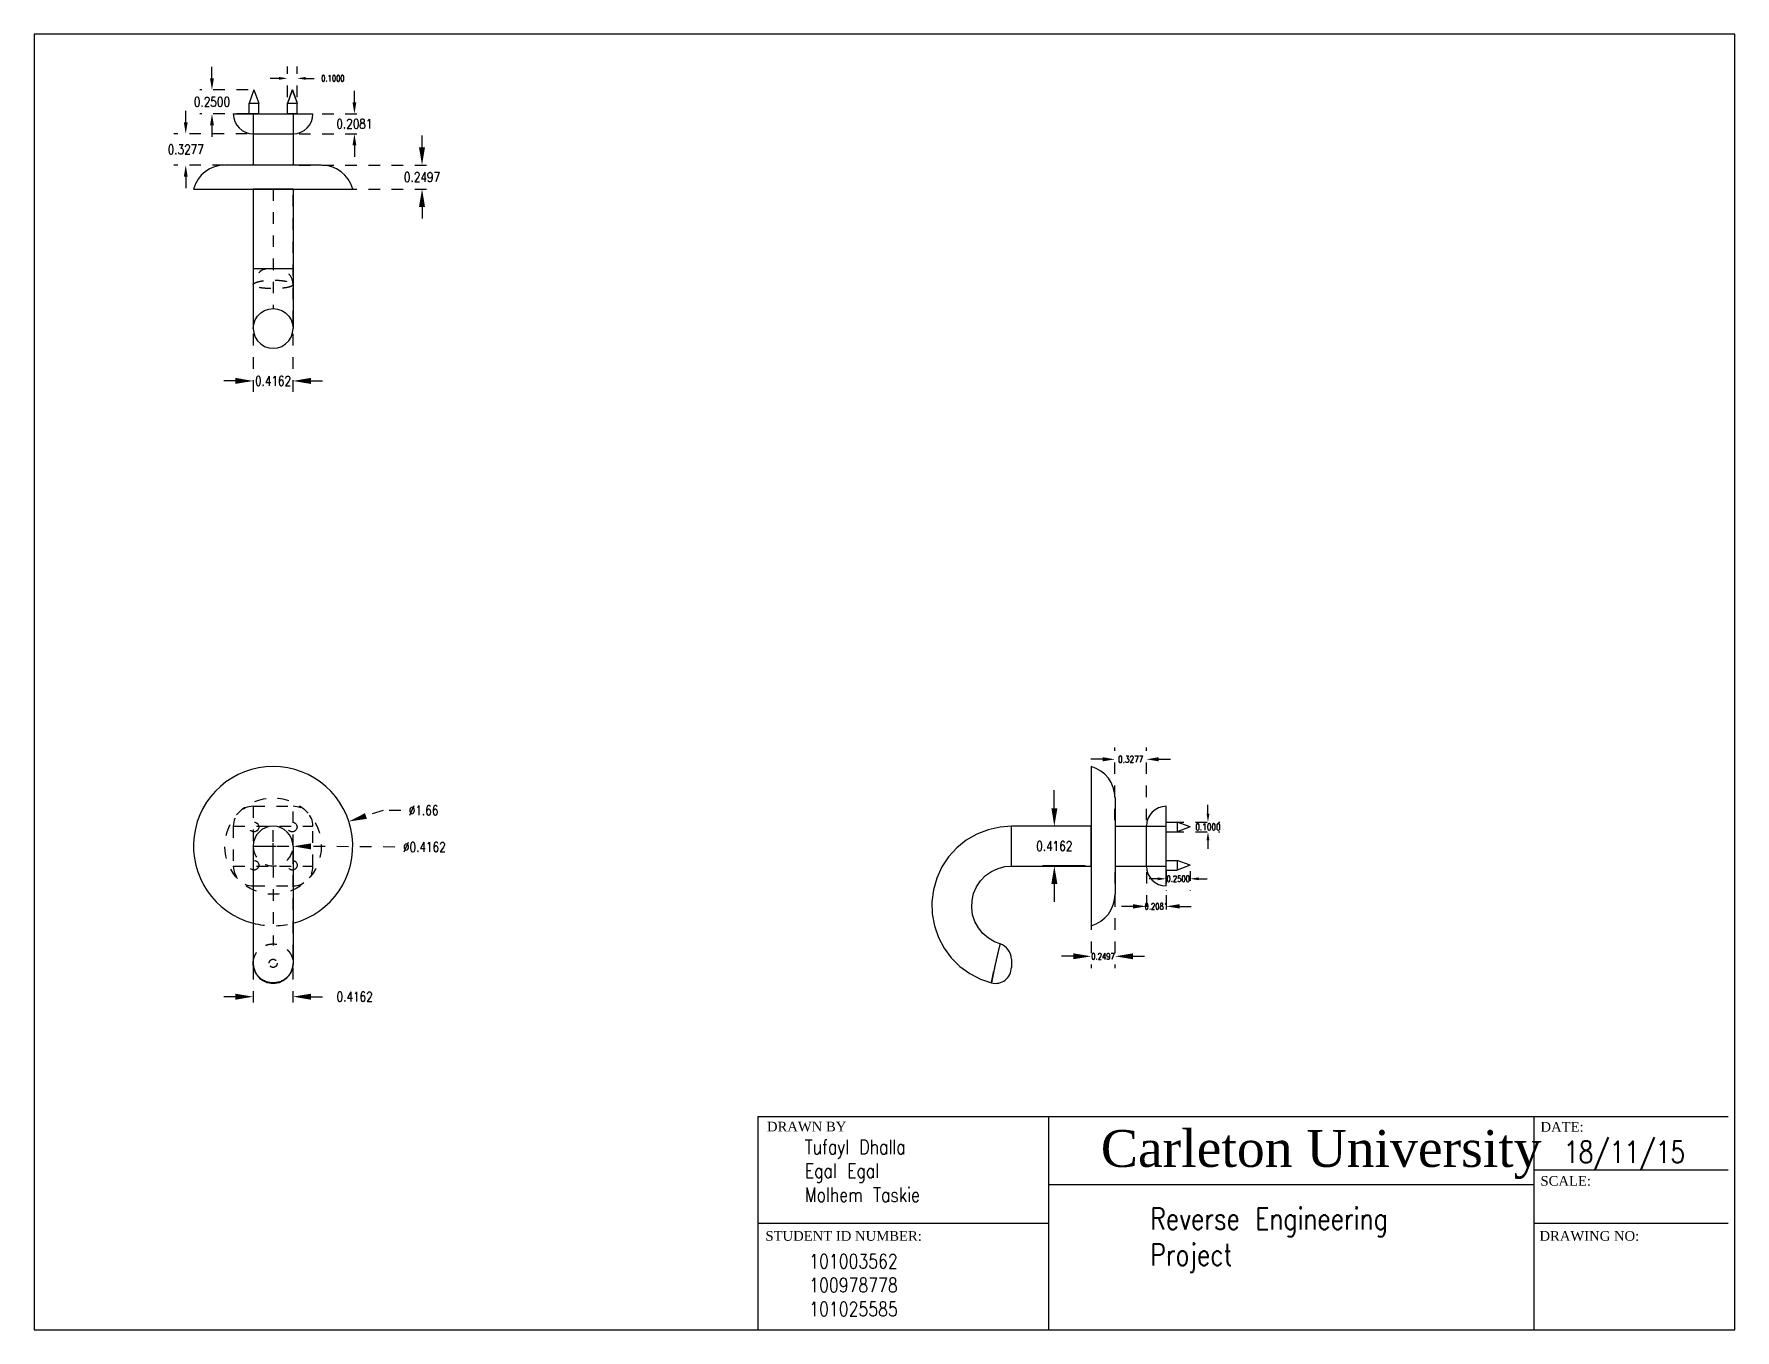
# Model space of a CAD drawing. Header units: inches. Extents: x 3.6 to 21.4, y 1.6 to 15.2.
import ezdxf

# ---------------------------------------------------------------- set-up
doc = ezdxf.new("R2010")
doc.units = ezdxf.units.IN
doc.header["$LTSCALE"] = 1.21
doc.header["$MEASUREMENT"] = 0
doc.header["$PDMODE"] = 3
doc.header["$PDSIZE"] = 0.3125
doc.linetypes.add('HIDDEN', pattern=[0.2, 0.1, -0.1])
doc.layers.get('0').update_dxf_attribs({"linetype": 'CONTINUOUS'})
doc.layers.get('Defpoints').update_dxf_attribs({"linetype": 'CONTINUOUS'})
for name, color, linetype in [('02___PRT_ALL_AXES', 7, 'CONTINUOUS'), ('03___PRT_ALL_CURVES', 7, 'CONTINUOUS'), ('DEFAULT_2', 8, 'HIDDEN')]:
    doc.layers.add(name, color=color, linetype=linetype)
doc.styles.add('Dimention_Height', font='txt.shx', dxfattribs={"width": 0.8, "height": 0.15})
doc.styles.get("Standard").update_dxf_attribs({"font": 'txt.shx', "width": 0.8, "height": 0.1})
doc.styles.add('TIMESROMAN', font='times.ttf')
doc.dimstyles.get("Standard").update_dxf_attribs({"dimtxt": 0.15625, "dimasz": 0.1875, "dimexe": 0.125, "dimexo": 0.0625, "dimgap": 0.09, "dimtad": 0, "dimtih": 1, "dimtoh": 1, "dimzin": 4, "dimdsep": 46, "dimtxsty": 'Standard', "dimcen": 0.09, "dimadec": 0, "dimazin": 0, "dimtp": 0.01, "dimtm": 0.01, "dimtfac": 1, "dimtofl": 0, "dimtmove": 0, "dimatfit": 3, "dimfxl": 1, "dimtolj": 1, "dimtzin": 4, "dimarcsym": 0})

# ---------------------------------------------------------------- blocks, each defined once
blk = doc.blocks.new('*D0')
at = {"color": 0, "linetype": 'HIDDEN', "lineweight": -2, "transparency": 16777216}
for p, q in [((7.228, 7.065), (7.049, 7.007)), ((7.415, 7.065), (7.228, 7.065)), ((6.079, 6.602), (6.079, 6.782)), ((5.989, 6.692), (6.169, 6.692))]:
    blk.add_line(p, q, dxfattribs=at)
at = {"color": 0, "linetype": 'HIDDEN', "transparency": 16777216}
blk.add_solid([(7.04, 7.036), (7.059, 6.977), (6.871, 6.949)], dxfattribs=at)
at = {"layer": 'Defpoints', "color": 0, "linetype": 'HIDDEN', "transparency": 16777216}
for p in [(6.871, 6.949), (5.288, 6.435)]:
    blk.add_point(p, dxfattribs=at)
at = {"color": 0, "linetype": 'HIDDEN', "transparency": 16777216, "insert": (7.652, 7.065), "char_height": 0.1, "attachment_point": 5}
blk.add_mtext('\\A1;∅1.66', dxfattribs=at)
blk = doc.blocks.new('*D1')
at = {"color": 0, "linetype": 'HIDDEN', "lineweight": -2, "transparency": 16777216}
for p, q in [((15.207, 6.421), (15.207, 5.937)), ((15.415, 6.421), (15.415, 5.937)), ((15.067, 6.062), (14.927, 6.062)), ((15.555, 6.062), (15.695, 6.062))]:
    blk.add_line(p, q, dxfattribs=at)
at = {"color": 0, "linetype": 'HIDDEN', "transparency": 16777216}
for points in [[(15.067, 6.085), (15.067, 6.039), (15.207, 6.062)], [(15.555, 6.085), (15.555, 6.039), (15.415, 6.062)]]:
    blk.add_solid(points, dxfattribs=at)
at = {"layer": 'Defpoints', "color": 0, "linetype": 'HIDDEN', "transparency": 16777216}
for p in [(15.207, 6.484), (15.415, 6.484), (15.415, 6.062)]:
    blk.add_point(p, dxfattribs=at)
at = {"color": 0, "linetype": 'HIDDEN', "transparency": 16777216, "insert": (15.311, 6.062), "char_height": 0.065, "attachment_point": 5, "style": 'Dimention_Height'}
blk.add_mtext('\\A1;0.2081', dxfattribs=at)
blk = doc.blocks.new('*D2')
at = {"color": 0, "linetype": 'HIDDEN', "lineweight": -2, "transparency": 16777216}
for p, q in [((15.851, 7.032), (15.851, 7.122)), ((15.478, 6.942), (15.976, 6.942)), ((15.478, 6.842), (15.976, 6.842)), ((15.851, 6.752), (15.851, 6.662))]:
    blk.add_line(p, q, dxfattribs=at)
at = {"color": 0, "linetype": 'HIDDEN', "transparency": 16777216}
for points in [[(15.836, 7.032), (15.866, 7.032), (15.851, 6.942)], [(15.836, 6.752), (15.866, 6.752), (15.851, 6.842)]]:
    blk.add_solid(points, dxfattribs=at)
at = {"layer": 'Defpoints', "color": 0, "linetype": 'HIDDEN', "transparency": 16777216}
for p in [(15.415, 6.942), (15.851, 6.942), (15.415, 6.842)]:
    blk.add_point(p, dxfattribs=at)
at = {"color": 0, "linetype": 'HIDDEN', "transparency": 16777216, "insert": (15.851, 6.892), "char_height": 0.07, "attachment_point": 5, "style": 'Dimention_Height'}
blk.add_mtext('\\A1;0.1000', dxfattribs=at)
blk = doc.blocks.new('*D3')
at = {"color": 0, "linetype": 'HIDDEN', "lineweight": -2, "ltscale": 0.5, "transparency": 16777216}
for p, q in [((15.415, 6.429), (15.415, 6.225)), ((15.665, 6.429), (15.665, 6.225)), ((15.326, 6.35), (15.237, 6.35)), ((15.754, 6.35), (15.843, 6.35))]:
    blk.add_line(p, q, dxfattribs=at)
at = {"color": 0, "linetype": 'HIDDEN', "ltscale": 0.5, "transparency": 16777216}
for points in [[(15.326, 6.365), (15.326, 6.335), (15.415, 6.35)], [(15.754, 6.365), (15.754, 6.335), (15.665, 6.35)]]:
    blk.add_solid(points, dxfattribs=at)
at = {"layer": 'Defpoints', "color": 0, "linetype": 'HIDDEN', "ltscale": 0.5, "transparency": 16777216}
for p in [(15.415, 6.492), (15.665, 6.492), (15.415, 6.35)]:
    blk.add_point(p, dxfattribs=at)
at = {"color": 0, "linetype": 'HIDDEN', "ltscale": 0.5, "transparency": 16777216, "insert": (15.54, 6.35), "char_height": 0.065, "attachment_point": 5, "style": 'Dimention_Height'}
blk.add_mtext('\\A1;0.2500', dxfattribs=at)
blk = doc.blocks.new('*D4')
at = {"color": 0, "linetype": 'HIDDEN', "lineweight": -2, "transparency": 16777216}
for p, q in [((14.879, 6.962), (14.879, 7.724)), ((15.207, 6.962), (15.207, 7.724)), ((14.749, 7.599), (14.619, 7.599)), ((15.337, 7.599), (15.467, 7.599))]:
    blk.add_line(p, q, dxfattribs=at)
at = {"color": 0, "linetype": 'HIDDEN', "transparency": 16777216}
for points in [[(14.749, 7.621), (14.749, 7.578), (14.879, 7.599)], [(15.337, 7.621), (15.337, 7.578), (15.207, 7.599)]]:
    blk.add_solid(points, dxfattribs=at)
at = {"layer": 'Defpoints', "color": 0, "linetype": 'HIDDEN', "transparency": 16777216}
for p in [(15.207, 7.599), (14.879, 6.9), (15.207, 6.9)]:
    blk.add_point(p, dxfattribs=at)
at = {"color": 0, "linetype": 'HIDDEN', "transparency": 16777216, "insert": (15.043, 7.599), "char_height": 0.07, "attachment_point": 5, "style": 'Dimention_Height'}
blk.add_mtext('\\A1;0.3277', dxfattribs=at)
blk = doc.blocks.new('*D5')
at = {"color": 0, "linetype": 'HIDDEN', "lineweight": -2, "transparency": 16777216}
for p, q in [((5.871, 6.629), (5.871, 4.993)), ((6.287, 6.629), (6.287, 4.993)), ((5.684, 5.118), (5.496, 5.118)), ((6.475, 5.118), (6.662, 5.118))]:
    blk.add_line(p, q, dxfattribs=at)
at = {"color": 0, "linetype": 'HIDDEN', "transparency": 16777216}
for points in [[(5.684, 5.149), (5.684, 5.086), (5.871, 5.118)], [(6.475, 5.149), (6.475, 5.086), (6.287, 5.118)]]:
    blk.add_solid(points, dxfattribs=at)
at = {"layer": 'Defpoints', "color": 0, "linetype": 'HIDDEN', "transparency": 16777216}
for p in [(5.871, 6.692), (6.287, 6.692), (6.287, 5.118)]:
    blk.add_point(p, dxfattribs=at)
at = {"color": 0, "linetype": 'HIDDEN', "transparency": 16777216, "insert": (6.932, 5.118), "char_height": 0.1, "attachment_point": 5}
blk.add_mtext('\\A1;0.4162', dxfattribs=at)
blk = doc.blocks.new('*D6')
at = {"color": 0, "linetype": 'HIDDEN', "lineweight": -2, "transparency": 16777216}
for p, q in [((6.079, 6.494), (6.079, 6.89)), ((5.881, 6.692), (6.277, 6.692)), ((7.35, 6.682), (6.475, 6.689))]:
    blk.add_line(p, q, dxfattribs=at)
blk.add_arc((6.079, 6.692), 0.208, 325.1503, 342.7911, dxfattribs=at)
at = {"color": 0, "linetype": 'HIDDEN', "transparency": 16777216}
blk.add_solid([(6.475, 6.72), (6.475, 6.657), (6.287, 6.69)], dxfattribs=at)
at = {"layer": 'Defpoints', "color": 0, "linetype": 'HIDDEN', "transparency": 16777216}
for p in [(5.871, 6.693), (6.287, 6.69)]:
    blk.add_point(p, dxfattribs=at)
at = {"color": 0, "linetype": 'HIDDEN', "transparency": 16777216, "insert": (7.66, 6.682), "char_height": 0.1, "attachment_point": 5}
blk.add_mtext('\\A1;∅0.4162', dxfattribs=at)
blk = doc.blocks.new('*D7')
at = {"color": 0, "linetype": 'HIDDEN', "lineweight": -2, "transparency": 16777216}
for p, q in [((5.166, 14.258), (5.166, 14.378)), ((5.809, 14.138), (5.041, 14.138)), ((5.809, 13.81), (5.041, 13.81)), ((5.166, 13.69), (5.166, 13.57))]:
    blk.add_line(p, q, dxfattribs=at)
at = {"color": 0, "linetype": 'HIDDEN', "transparency": 16777216}
for points in [[(5.146, 14.258), (5.186, 14.258), (5.166, 14.138)], [(5.146, 13.69), (5.186, 13.69), (5.166, 13.81)]]:
    blk.add_solid(points, dxfattribs=at)
at = {"layer": 'Defpoints', "color": 0, "linetype": 'HIDDEN', "transparency": 16777216}
for p in [(5.871, 14.138), (5.166, 13.81), (5.871, 13.81)]:
    blk.add_point(p, dxfattribs=at)
at = {"color": 0, "linetype": 'HIDDEN', "transparency": 16777216, "insert": (5.166, 13.974), "char_height": 0.1, "attachment_point": 5}
blk.add_mtext('\\A1;0.3277', dxfattribs=at)
blk = doc.blocks.new('*D8')
at = {"color": 0, "linetype": 'HIDDEN', "lineweight": -2, "transparency": 16777216}
for p, q in [((6.929, 14.466), (6.929, 14.586)), ((6.35, 14.346), (7.054, 14.346)), ((6.35, 14.138), (7.054, 14.138)), ((6.929, 14.018), (6.929, 13.898))]:
    blk.add_line(p, q, dxfattribs=at)
at = {"color": 0, "linetype": 'HIDDEN', "transparency": 16777216}
for points in [[(6.909, 14.466), (6.949, 14.466), (6.929, 14.346)], [(6.909, 14.018), (6.949, 14.018), (6.929, 14.138)]]:
    blk.add_solid(points, dxfattribs=at)
at = {"layer": 'Defpoints', "color": 0, "linetype": 'HIDDEN', "transparency": 16777216}
for p in [(6.287, 14.346), (6.929, 14.346), (6.287, 14.138)]:
    blk.add_point(p, dxfattribs=at)
at = {"color": 0, "linetype": 'HIDDEN', "transparency": 16777216, "insert": (6.929, 14.242), "char_height": 0.1, "attachment_point": 5}
blk.add_mtext('\\A1;0.2081', dxfattribs=at)
blk = doc.blocks.new('*D9')
at = {"color": 0, "linetype": 'HIDDEN', "lineweight": -2, "transparency": 16777216}
for p, q in [((5.44, 14.716), (5.44, 14.836)), ((5.817, 14.596), (5.315, 14.596)), ((5.817, 14.346), (5.315, 14.346)), ((5.44, 14.226), (5.44, 14.106))]:
    blk.add_line(p, q, dxfattribs=at)
at = {"color": 0, "linetype": 'HIDDEN', "transparency": 16777216}
for points in [[(5.42, 14.716), (5.46, 14.716), (5.44, 14.596)], [(5.42, 14.226), (5.46, 14.226), (5.44, 14.346)]]:
    blk.add_solid(points, dxfattribs=at)
at = {"layer": 'Defpoints', "color": 0, "linetype": 'HIDDEN', "transparency": 16777216}
for p in [(5.879, 14.596), (5.44, 14.346), (5.879, 14.346)]:
    blk.add_point(p, dxfattribs=at)
at = {"color": 0, "linetype": 'HIDDEN', "transparency": 16777216, "insert": (5.44, 14.471), "char_height": 0.1, "attachment_point": 5}
blk.add_mtext('\\A1;0.2500', dxfattribs=at)
blk = doc.blocks.new('*D10')
at = {"color": 0, "linetype": 'HIDDEN', "lineweight": -2, "transparency": 16777216}
for p, q in [((6.23, 14.521), (6.23, 14.842)), ((6.33, 14.521), (6.33, 14.842)), ((6.14, 14.717), (6.05, 14.717)), ((6.42, 14.717), (6.51, 14.717))]:
    blk.add_line(p, q, dxfattribs=at)
at = {"color": 0, "linetype": 'HIDDEN', "transparency": 16777216}
for points in [[(6.14, 14.732), (6.14, 14.702), (6.23, 14.717)], [(6.42, 14.732), (6.42, 14.702), (6.33, 14.717)]]:
    blk.add_solid(points, dxfattribs=at)
at = {"layer": 'Defpoints', "color": 0, "linetype": 'HIDDEN', "transparency": 16777216}
for p in [(6.33, 14.717), (6.23, 14.458), (6.33, 14.458)]:
    blk.add_point(p, dxfattribs=at)
at = {"color": 0, "linetype": 'HIDDEN', "transparency": 16777216, "insert": (6.704, 14.717), "char_height": 0.065, "attachment_point": 5, "style": 'Dimention_Height'}
blk.add_mtext('\\A1;0.1000', dxfattribs=at)
blk = doc.blocks.new('*D11')
at = {"color": 0, "linetype": 'HIDDEN', "lineweight": -2, "transparency": 16777216}
for p, q in [((7.636, 13.997), (7.636, 14.185)), ((6.35, 13.81), (7.761, 13.81)), ((6.35, 13.56), (7.761, 13.56)), ((7.636, 13.373), (7.636, 13.185))]:
    blk.add_line(p, q, dxfattribs=at)
at = {"color": 0, "linetype": 'HIDDEN', "transparency": 16777216}
for points in [[(7.604, 13.997), (7.667, 13.997), (7.636, 13.81)], [(7.604, 13.373), (7.667, 13.373), (7.636, 13.56)]]:
    blk.add_solid(points, dxfattribs=at)
at = {"layer": 'Defpoints', "color": 0, "linetype": 'HIDDEN', "transparency": 16777216}
for p in [(6.287, 13.81), (7.636, 13.81), (6.287, 13.56)]:
    blk.add_point(p, dxfattribs=at)
at = {"color": 0, "linetype": 'HIDDEN', "transparency": 16777216, "insert": (7.636, 13.685), "char_height": 0.1, "attachment_point": 5}
blk.add_mtext('\\A1;0.2497', dxfattribs=at)
blk = doc.blocks.new('*D12')
at = {"color": 0, "linetype": 'HIDDEN', "lineweight": -2, "transparency": 16777216}
for p, q in [((14.63, 6.421), (14.63, 5.415)), ((14.879, 6.421), (14.879, 5.415)), ((14.442, 5.54), (14.255, 5.54)), ((15.067, 5.54), (15.254, 5.54))]:
    blk.add_line(p, q, dxfattribs=at)
at = {"color": 0, "linetype": 'HIDDEN', "transparency": 16777216}
for points in [[(14.442, 5.571), (14.442, 5.509), (14.63, 5.54)], [(15.067, 5.571), (15.067, 5.509), (14.879, 5.54)]]:
    blk.add_solid(points, dxfattribs=at)
at = {"layer": 'Defpoints', "color": 0, "linetype": 'HIDDEN', "transparency": 16777216}
for p in [(14.63, 6.484), (14.879, 6.484), (14.879, 5.54)]:
    blk.add_point(p, dxfattribs=at)
at = {"color": 0, "linetype": 'HIDDEN', "transparency": 16777216, "insert": (14.754, 5.54), "char_height": 0.065, "attachment_point": 5, "style": 'Dimention_Height'}
blk.add_mtext('\\A1;0.2497', dxfattribs=at)
blk = doc.blocks.new('*D13')
at = {"color": 0, "lineweight": -2, "transparency": 16777216}
for p, q in [((14.245, 7.087), (14.245, 7.275)), ((14.567, 6.9), (14.12, 6.9)), ((14.567, 6.484), (14.12, 6.484)), ((14.245, 6.296), (14.245, 6.109))]:
    blk.add_line(p, q, dxfattribs=at)
at = {"color": 0, "transparency": 16777216}
for points in [[(14.214, 7.087), (14.277, 7.087), (14.245, 6.9)], [(14.214, 6.296), (14.277, 6.296), (14.245, 6.484)]]:
    blk.add_solid(points, dxfattribs=at)
at = {"layer": 'Defpoints', "color": 0, "transparency": 16777216}
for p in [(14.245, 6.9), (14.63, 6.9), (14.63, 6.484)]:
    blk.add_point(p, dxfattribs=at)
at = {"color": 0, "transparency": 16777216, "insert": (14.245, 6.692), "char_height": 0.1, "attachment_point": 5}
blk.add_mtext('\\A1;0.4162', dxfattribs=at)
blk = doc.blocks.new('*D14')
at = {"color": 0, "linetype": 'HIDDEN', "lineweight": -2, "transparency": 16777216}
for p, q in [((5.871, 13.497), (5.871, 11.429)), ((6.287, 13.497), (6.287, 11.429)), ((5.684, 11.554), (5.496, 11.554)), ((6.475, 11.554), (6.662, 11.554))]:
    blk.add_line(p, q, dxfattribs=at)
at = {"color": 0, "linetype": 'HIDDEN', "transparency": 16777216}
for points in [[(5.684, 11.586), (5.684, 11.523), (5.871, 11.554)], [(6.475, 11.586), (6.475, 11.523), (6.287, 11.554)]]:
    blk.add_solid(points, dxfattribs=at)
at = {"layer": 'Defpoints', "color": 0, "linetype": 'HIDDEN', "transparency": 16777216}
for p in [(5.871, 13.559), (6.287, 13.559), (6.287, 11.554)]:
    blk.add_point(p, dxfattribs=at)
at = {"color": 0, "linetype": 'HIDDEN', "transparency": 16777216, "insert": (6.079, 11.554), "char_height": 0.1, "attachment_point": 5}
blk.add_mtext('\\A1;0.4162', dxfattribs=at)

msp = doc.modelspace()

# ---------------------------------------------------------------- linework, layer by layer
at = {"color": 7, "linetype": 'Continuous'}
for p, q in [((5.87933, 14.59566), (5.82933, 14.45829)), ((5.87933, 14.59566), (5.92933, 14.45829)), ((6.27933, 14.59566), (6.22933, 14.45829)), ((6.27933, 14.59566), (6.32933, 14.45829)), ((6.28029, 14.59566), (6.27981, 14.59433)), ((6.28029, 14.59566), (6.33029, 14.45829)), ((5.82933, 14.34566), (5.82933, 14.45829)), ((5.82933, 14.45829), (5.92933, 14.45829)), ((5.92933, 14.34566), (5.92933, 14.45829)), ((6.22933, 14.34566), (6.22933, 14.45829)), ((6.22933, 14.45829), (6.33029, 14.45829)), ((6.32933, 14.34566), (6.32933, 14.45829)), ((6.33029, 14.34566), (6.33029, 14.45829)), ((5.66316, 14.34566), (6.4955, 14.34566)), ((5.87124, 14.34566), (5.87124, 13.80988)), ((6.28741, 14.34566), (6.28741, 13.80988)), ((5.87124, 14.13757), (6.28741, 14.13757)), ((6.58292, 13.80988), (5.57573, 13.80988)), ((5.24698, 13.56018), (6.91167, 13.56018)), ((5.87124, 13.56018), (5.87124, 12.10303)), ((6.28741, 13.55927), (5.87124, 13.55927)), ((6.28741, 13.56018), (6.28741, 12.10303)), ((6.28741, 12.72693), (5.87124, 12.72693)), ((14.62961, 7.52401), (14.62961, 5.85933)), ((14.87931, 7.19526), (14.87931, 6.18808)), ((15.41509, 6.2755), (15.41509, 7.10784)), ((15.66509, 6.89167), (15.52772, 6.94167)), ((15.52772, 6.94167), (15.52772, 6.84167)), ((13.79636, 6.48358), (13.79636, 6.89976)), ((14.62961, 6.89976), (13.79636, 6.89976)), ((14.62871, 6.48358), (14.62871, 6.89976)), ((14.87931, 6.89976), (15.41509, 6.89976)), ((15.20701, 6.48358), (15.20701, 6.89976)), ((15.66509, 6.89167), (15.52772, 6.84167)), ((5.87124, 6.69167), (5.87124, 5.46649)), ((6.28741, 6.69167), (6.28741, 5.46649)), ((13.79636, 6.48358), (14.62961, 6.48358)), ((14.87931, 6.48358), (15.41509, 6.48358)), ((15.66509, 6.49167), (15.52772, 6.54167)), ((15.52772, 6.54167), (15.52772, 6.44167)), ((15.66509, 6.49167), (15.52772, 6.44167)), ((13.79636, 5.50979), (13.79636, 5.4234))]:
    msp.add_line(p, q, dxfattribs=at)
for p, q in [((11.14656, 3.86518), (21.28814, 3.86518)), ((11.14656, 3.86518), (11.14656, 1.63405)), ((14.18903, 1.63404), (14.18903, 3.86518)), ((19.25983, 1.63404), (19.25983, 3.86518)), ((19.25983, 3.3074), (21.28814, 3.3074)), ((14.18903, 3.15527), (19.25983, 3.15527)), ((11.14656, 2.74961), (14.18903, 2.74961)), ((19.25983, 2.74961), (21.28814, 2.74961)), ((21.35956, 1.63404), (21.35956, 2.7248))]:
    msp.add_line(p, q)
msp.add_lwpolyline([(3.5801, 1.63405), (21.35958, 1.63405), (21.35958, 15.18032), (3.5801, 15.18032)], close=True)
for points in [[(5.87124, 12.10303), (5.87642, 12.05697), (5.89172, 12.01301), (5.91651, 11.97347), (5.94952, 11.94041), (5.98906, 11.91554), (6.03308, 11.90016), (6.07933, 11.89494), (6.12559, 11.90016), (6.1696, 11.91555), (6.20914, 11.94041), (6.24215, 11.97347), (6.26693, 12.01301), (6.28224, 12.05696), (6.28741, 12.10303)], [(13.79636, 6.89976), (13.67732, 6.89119), (13.55337, 6.86347), (13.43502, 6.81718), (13.32506, 6.75338), (13.22608, 6.67356), (13.14043, 6.57958), (13.0701, 6.47366), (13.01674, 6.35827), (12.98158, 6.2361), (12.96545, 6.10997), (12.96872, 5.98283), (12.99134, 5.85767), (13.03276, 5.73743), (13.09202, 5.62492), (13.16772, 5.52277), (13.25812, 5.43334), (13.36109, 5.35872), (13.47426, 5.30065), (13.58824, 5.26222)], [(13.67743, 5.66933), (13.62112, 5.69068), (13.55583, 5.7286), (13.49843, 5.77769), (13.45089, 5.83639), (13.41471, 5.9027), (13.39117, 5.97445), (13.38096, 6.04923), (13.38446, 6.12459), (13.4015, 6.19809), (13.43157, 6.26732), (13.47367, 6.32999), (13.52638, 6.38401), (13.58796, 6.42757), (13.65629, 6.45928), (13.72911, 6.47808), (13.79636, 6.48358)], [(5.87124, 5.46647), (5.87448, 5.42972), (5.88698, 5.3865), (5.90843, 5.34691), (5.93775, 5.31288), (5.97348, 5.28606), (6.01407, 5.2675), (6.05745, 5.2581), (6.10194, 5.25818), (6.14528, 5.26773), (6.1858, 5.28644), (6.22143, 5.31338), (6.25063, 5.34751), (6.27195, 5.38717), (6.2843, 5.43044), (6.28741, 5.46648)]]:
    msp.add_lwpolyline(points, dxfattribs=at)
for centre, radius, start, end in [((5.87124, 14.34566), 0.20809, 180, 270), ((6.28741, 14.34566), 0.20809, 270, 360), ((5.57573, 13.46862), 0.34126, 90, 164.437303), ((6.58292, 13.46862), 0.34126, 15.562697, 90), ((6.07933, 6.69167), 0.83234, 284.504055, 255.495945), ((14.53805, 7.19526), 0.34126, 0, 74.437303), ((15.41509, 6.89976), 0.20809, 90, 180), ((6.07933, 6.69167), 0.20808, 0.000694, 179.999306), ((15.41509, 6.48358), 0.20809, 180, 270), ((14.53805, 6.18808), 0.34126, 285.562697, 360), ((13.62989, 5.50979), 0.16647, 0, 73.407175), ((13.62989, 5.4234), 0.16647, 255.509704, 360)]:
    msp.add_arc(centre, radius, start, end, dxfattribs=at)
for points, knots in [([(13.67743, 5.66933), (13.67741, 5.66925), (13.67737, 5.66906), (13.67728, 5.66873), (13.67712, 5.66808), (13.67684, 5.66697), (13.67641, 5.66527), (13.67587, 5.6631), (13.67491, 5.65926), (13.67342, 5.65333), (13.6713, 5.64487), (13.6688, 5.63468), (13.66649, 5.62517), (13.66444, 5.61678), (13.66277, 5.60993), (13.66103, 5.60274), (13.65922, 5.59521), (13.65736, 5.58737), (13.65545, 5.57924), (13.65349, 5.57083), (13.65147, 5.56218), (13.6494, 5.55329), (13.64729, 5.5442), (13.64514, 5.53491), (13.64298, 5.52546), (13.64082, 5.51585), (13.63791, 5.50283), (13.63427, 5.48636), (13.63136, 5.47313), (13.62989, 5.46649)], [0, 0, 0, 0, 0.00121774, 0.0027355, 0.00485527, 0.01088894, 0.01929517, 0.03005066, 0.04313259, 0.07618289, 0.11819931, 0.1687045, 0.22716847, 0.25922053, 0.29306533, 0.32862768, 0.36581429, 0.40452397, 0.44465792, 0.48611836, 0.52880785, 0.57262849, 0.61748133, 0.66326215, 0.70985529, 0.75714351, 0.80501204, 0.90203158, 1, 1, 1, 1]), ([(6.28741, 5.46649), (6.28741, 5.45318), (6.2847, 5.42646), (6.2748, 5.39438), (6.26315, 5.37025), (6.25264, 5.35303), (6.24048, 5.33689), (6.22676, 5.32199), (6.2116, 5.30849), (6.19517, 5.29651), (6.17763, 5.28615), (6.15914, 5.27753), (6.13987, 5.27075), (6.11341, 5.26423), (6.07933, 5.26089), (6.04524, 5.26423), (6.01879, 5.27075), (5.99952, 5.27752), (5.98103, 5.28614), (5.96349, 5.29651), (5.94706, 5.30849), (5.9319, 5.32198), (5.91818, 5.33688), (5.90601, 5.35302), (5.8955, 5.37024), (5.88675, 5.38837), (5.87988, 5.40725), (5.87492, 5.42669), (5.87192, 5.4465), (5.87124, 5.45983), (5.87124, 5.46649)], [0, 0, 0, 0, 0.0616945, 0.12355788, 0.15460671, 0.18573113, 0.21692062, 0.24816696, 0.27947865, 0.31085736, 0.34229044, 0.37376841, 0.40528728, 0.43683861, 0.49991936, 0.56300011, 0.59455145, 0.62607032, 0.65754829, 0.68898137, 0.72036009, 0.75167179, 0.78291814, 0.81410762, 0.84523204, 0.87628089, 0.90727017, 0.93822215, 0.96913248, 1, 1, 1, 1]), ([(13.62989, 5.46649), (13.62843, 5.45984), (13.62555, 5.44661), (13.62205, 5.43011), (13.6193, 5.41704), (13.61728, 5.40741), (13.6153, 5.39791), (13.61334, 5.38858), (13.61143, 5.37943), (13.60901, 5.36767), (13.60671, 5.35622), (13.60448, 5.34512), (13.60291, 5.33721), (13.60139, 5.32961), (13.59993, 5.32235), (13.59854, 5.31544), (13.59687, 5.30696), (13.595, 5.29733), (13.59328, 5.28838), (13.59206, 5.28206), (13.59126, 5.27799), (13.59056, 5.27438), (13.58995, 5.27122), (13.58951, 5.26889), (13.5892, 5.26726), (13.589, 5.26622), (13.58883, 5.2653), (13.58867, 5.2645), (13.58855, 5.26382), (13.58844, 5.26326), (13.58837, 5.26287), (13.58832, 5.26262), (13.58829, 5.26248), (13.58827, 5.26237), (13.58826, 5.2623), (13.58825, 5.26226), (13.58824, 5.26224), (13.58824, 5.26223), (13.58824, 5.26222)], [0, 0, 0, 0, 0.09792172, 0.19490164, 0.24275223, 0.29002446, 0.33660302, 0.38237059, 0.42721173, 0.47102258, 0.55516004, 0.59529153, 0.63400119, 0.67118982, 0.70675601, 0.74060699, 0.77266815, 0.83115803, 0.88169459, 0.9038132, 0.92374137, 0.94142112, 0.9568201, 0.96991548, 0.97559159, 0.98068279, 0.98518613, 0.98909865, 0.99241737, 0.99513929, 0.99726147, 0.99809673, 0.99878093, 0.99931373, 0.99969475, 0.99982823, 0.99992363, 1, 1, 1, 1])]:
    msp.add_open_spline(points, degree=3, knots=knots, dxfattribs=at)
at = {"layer": '02___PRT_ALL_AXES', "color": 8, "linetype": 'HIDDEN'}
for p, q in [((5.92933, 14.34566), (5.82933, 14.34566)), ((6.33029, 14.34566), (6.22933, 14.34566)), ((15.41509, 6.84167), (15.41509, 6.94167)), ((15.41509, 6.44167), (15.41509, 6.54167))]:
    msp.add_line(p, q, dxfattribs=at)
at = {"layer": '02___PRT_ALL_AXES', "color": 7, "linetype": 'Continuous'}
for p, q in [((15.41509, 6.94167), (15.52772, 6.94167)), ((15.41509, 6.84167), (15.52772, 6.84167)), ((15.41509, 6.54167), (15.52772, 6.54167)), ((15.41509, 6.44167), (15.52772, 6.44167))]:
    msp.add_line(p, q, dxfattribs=at)
at = {"layer": '02___PRT_ALL_AXES', "color": 8, "linetype": 'HIDDEN'}
for centre in [(5.87933, 6.89167), (6.27933, 6.89167), (5.87933, 6.49167), (6.28029, 6.49167)]:
    msp.add_circle(centre, 0.05, dxfattribs=at)
at = {"layer": '03___PRT_ALL_CURVES', "color": 8, "linetype": 'HIDDEN'}
for p, q in [((6.07933, 13.55927), (6.07933, 12.31076)), ((6.07933, 6.48393), (6.07933, 5.65159))]:
    msp.add_line(p, q, dxfattribs=at)
at = {"layer": 'DEFAULT_2', "color": 8, "linetype": 'HIDDEN'}
for p, q in [((6.27981, 14.59433), (6.23029, 14.45829)), ((6.23029, 14.34566), (6.23029, 14.45829)), ((5.87124, 7.10784), (5.87124, 6.69167)), ((5.87124, 7.10784), (6.28741, 7.10784)), ((6.28741, 6.69167), (6.28741, 7.10784)), ((5.66316, 6.89976), (5.66316, 6.48358)), ((5.66316, 6.89976), (6.4955, 6.89976)), ((6.4955, 6.48358), (6.4955, 6.89976)), ((5.66316, 6.48358), (6.4955, 6.48358)), ((5.87124, 6.2755), (6.28741, 6.2755))]:
    msp.add_line(p, q, dxfattribs=at)
at = {"layer": 'DEFAULT_2', "color": 8, "linetype": 'HIDDEN', "ltscale": 0.5}
msp.add_lwpolyline([(5.87124, 12.10303), (5.87642, 12.14909), (5.89172, 12.19304), (5.91651, 12.23258), (5.94951, 12.26564), (5.98905, 12.2905), (6.03307, 12.30589), (6.07932, 12.31111), (6.12557, 12.30589), (6.16959, 12.29051), (6.20914, 12.26564), (6.24215, 12.23258), (6.26693, 12.19304), (6.28224, 12.14909), (6.28741, 12.10303)], dxfattribs=at)
at = {"layer": 'DEFAULT_2', "color": 8, "linetype": 'HIDDEN'}
msp.add_circle((6.07933, 6.69167), 0.50359, dxfattribs=at)
for centre, radius, start, end in [((6.03771, 12.56046), 0.16647, 90, 179.999269), ((6.12094, 12.56046), 0.16647, 359.999267, 90), ((5.87124, 6.89976), 0.20809, 90, 180), ((6.28741, 6.89976), 0.20809, 0, 90), ((6.07933, 6.69167), 0.20809, 179.999306, 0.000694), ((5.87124, 6.48358), 0.20809, 180, 270), ((6.28741, 6.48358), 0.20809, 270, 360), ((6.07933, 6.69167), 0.83234, 255.495945, 284.504055)]:
    msp.add_arc(centre, radius, start, end, dxfattribs=at)
for points, knots in [([(5.87124, 12.56046), (5.87124, 12.5612), (5.87142, 12.56272), (5.87221, 12.56495), (5.8735, 12.56715), (5.87527, 12.56934), (5.87753, 12.57151), (5.88027, 12.57368), (5.88348, 12.57583), (5.88715, 12.57797), (5.89129, 12.58008), (5.89589, 12.58214), (5.90092, 12.58415), (5.90844, 12.58685), (5.91655, 12.58934), (5.9252, 12.59168), (5.93223, 12.59342), (5.93963, 12.59509), (5.94736, 12.59666), (5.95541, 12.59815), (5.9667, 12.60004), (5.98147, 12.60214), (5.99988, 12.60425), (6.01906, 12.60591), (6.03882, 12.60711), (6.05898, 12.60784), (6.07932, 12.60808), (6.09967, 12.60784), (6.11982, 12.60711), (6.13959, 12.60591), (6.15877, 12.60425), (6.17718, 12.60214), (6.19195, 12.60004), (6.20324, 12.59815), (6.21129, 12.59667), (6.21902, 12.59509), (6.22642, 12.59342), (6.23345, 12.59168), (6.2421, 12.58934), (6.25021, 12.58685), (6.25773, 12.58415), (6.26276, 12.58214), (6.26736, 12.58008), (6.2715, 12.57797), (6.27518, 12.57583), (6.27839, 12.57368), (6.28112, 12.57152), (6.28338, 12.56934), (6.28516, 12.56716), (6.28645, 12.56495), (6.28723, 12.56272), (6.28741, 12.5612), (6.28741, 12.56046)], [0, 0, 0, 0, 0.00501491, 0.01027439, 0.01598686, 0.02231706, 0.02938131, 0.03725738, 0.04599943, 0.05563808, 0.06617291, 0.07759108, 0.0898844, 0.10304372, 0.13189306, 0.14754671, 0.16398665, 0.18117755, 0.19907749, 0.21764497, 0.23684133, 0.2769553, 0.31908573, 0.36286353, 0.40787972, 0.45372727, 0.49999613, 0.54626505, 0.59211271, 0.63712913, 0.68090723, 0.72303806, 0.76315248, 0.7823491, 0.80091687, 0.8188171, 0.83600832, 0.8524486, 0.86810258, 0.89695264, 0.91011232, 0.92240604, 0.93382456, 0.94435983, 0.95399883, 0.96274138, 0.97061784, 0.97768261, 0.98401364, 0.98972689, 0.99498767, 1, 1, 1, 1]), ([(6.28741, 12.56046), (6.28741, 12.55973), (6.28724, 12.55823), (6.28645, 12.55603), (6.28516, 12.55389), (6.28338, 12.5518), (6.28112, 12.54975), (6.27838, 12.54773), (6.27517, 12.54575), (6.2715, 12.5438), (6.26736, 12.5419), (6.26276, 12.54007), (6.25773, 12.53831), (6.25227, 12.53661), (6.24639, 12.53498), (6.24012, 12.5334), (6.23346, 12.53189), (6.22643, 12.53043), (6.21904, 12.52905), (6.21131, 12.52776), (6.20326, 12.52656), (6.19196, 12.52504), (6.18029, 12.52373), (6.16829, 12.52257), (6.15896, 12.52178), (6.14943, 12.52108), (6.13642, 12.52026), (6.11983, 12.51949), (6.09968, 12.51894), (6.07933, 12.51875), (6.05898, 12.51894), (6.03882, 12.51949), (6.02224, 12.52026), (6.00922, 12.52108), (5.9997, 12.52178), (5.99036, 12.52257), (5.97836, 12.52373), (5.9667, 12.52504), (5.9554, 12.52656), (5.94735, 12.52776), (5.93962, 12.52905), (5.93223, 12.53043), (5.9252, 12.53189), (5.91854, 12.5334), (5.91226, 12.53497), (5.90639, 12.53661), (5.90093, 12.53831), (5.89589, 12.54007), (5.8913, 12.5419), (5.88716, 12.5438), (5.88348, 12.54575), (5.88027, 12.54773), (5.87753, 12.54974), (5.87527, 12.5518), (5.87349, 12.55389), (5.8722, 12.55603), (5.87142, 12.55823), (5.87124, 12.55973), (5.87124, 12.56046)], [0, 0, 0, 0, 0.00502739, 0.01024108, 0.01586163, 0.02206836, 0.02899064, 0.0367165, 0.0453081, 0.05480181, 0.06519989, 0.07649053, 0.08866774, 0.10172448, 0.1156474, 0.13041866, 0.14602001, 0.16242679, 0.17960305, 0.19750584, 0.21609365, 0.23532788, 0.2755694, 0.29649317, 0.3178929, 0.33971925, 0.36191869, 0.40722468, 0.45339199, 0.49999611, 0.54660029, 0.59276772, 0.63807395, 0.66027353, 0.68210005, 0.70349997, 0.72442395, 0.76466594, 0.78390043, 0.80248854, 0.82039164, 0.83756822, 0.85397534, 0.86957704, 0.88434866, 0.89827194, 0.91132906, 0.92350668, 0.93479766, 0.94519618, 0.95469024, 0.96328235, 0.97100858, 0.97793138, 0.98413892, 0.98976025, 0.99497521, 1, 1, 1, 1]), ([(5.87124, 5.46649), (5.87124, 5.47314), (5.87192, 5.48646), (5.87492, 5.50622), (5.87987, 5.5256), (5.88675, 5.5444), (5.8955, 5.56242), (5.90601, 5.57952), (5.91818, 5.59553), (5.93191, 5.6103), (5.94708, 5.62365), (5.96351, 5.6355), (5.98105, 5.64573), (5.99954, 5.65424), (6.01881, 5.66092), (6.04526, 5.66735), (6.07932, 5.67064), (6.11339, 5.66735), (6.13984, 5.66093), (6.15911, 5.65424), (6.1776, 5.64574), (6.19514, 5.6355), (6.21157, 5.62365), (6.22674, 5.6103), (6.24047, 5.59554), (6.25264, 5.57952), (6.26315, 5.56243), (6.2719, 5.5444), (6.27878, 5.5256), (6.28373, 5.50623), (6.28674, 5.48646), (6.28741, 5.47314), (6.28741, 5.46649)], [0, 0, 0, 0, 0.03092301, 0.06185382, 0.09279348, 0.1237441, 0.1547348, 0.18578899, 0.2169055, 0.24808563, 0.27934499, 0.31069, 0.3421121, 0.37360361, 0.40515911, 0.43676632, 0.49999636, 0.5632264, 0.59483363, 0.62638914, 0.65788065, 0.68930275, 0.72064777, 0.75190715, 0.78308729, 0.81420379, 0.84525798, 0.8762487, 0.90719941, 0.93813996, 0.96907268, 1, 1, 1, 1]), ([(13.58824, 5.26222), (13.58824, 5.26223), (13.58825, 5.26225), (13.58825, 5.2623), (13.58827, 5.26237), (13.58829, 5.26248), (13.58832, 5.26262), (13.58837, 5.26287), (13.58844, 5.26326), (13.58855, 5.26382), (13.58867, 5.2645), (13.58883, 5.2653), (13.58907, 5.26661), (13.58944, 5.26854), (13.58995, 5.27122), (13.59056, 5.27438), (13.59126, 5.27799), (13.59206, 5.28206), (13.59293, 5.28659), (13.59389, 5.29154), (13.59493, 5.29692), (13.59605, 5.30271), (13.59725, 5.30888), (13.59854, 5.31544), (13.59993, 5.32235), (13.60139, 5.32961), (13.60291, 5.33721), (13.60448, 5.34512), (13.60612, 5.35331), (13.60782, 5.36178), (13.60959, 5.37049), (13.61143, 5.37943), (13.61334, 5.38858), (13.6153, 5.39791), (13.61728, 5.4074), (13.6193, 5.41704), (13.62205, 5.43011), (13.62555, 5.44661), (13.62843, 5.45984), (13.62989, 5.46649)], [0, 0, 0, 0, 0.00007637, 0.00030524, 0.00068625, 0.00121904, 0.00190323, 0.00273846, 0.00486058, 0.00758244, 0.01090106, 0.01481347, 0.01931669, 0.03008371, 0.04317874, 0.0585773, 0.07625658, 0.09618421, 0.11830223, 0.14254249, 0.16883745, 0.19712055, 0.22732584, 0.25938621, 0.29323632, 0.32880164, 0.36598937, 0.4046981, 0.44482864, 0.48628316, 0.52896425, 0.57277418, 0.61761434, 0.66338102, 0.70995893, 0.757231, 0.80508267, 0.90206721, 1, 1, 1, 1])]:
    msp.add_open_spline(points, degree=3, knots=knots, dxfattribs=at)
at = {"layer": 'DEFAULT_2', "color": 8, "linetype": 'HIDDEN', "ltscale": 0.5}
for points, knots in [([(6.03771, 5.46649), (6.03771, 5.46927), (6.03812, 5.47344), (6.03939, 5.47885), (6.04115, 5.48412), (6.04369, 5.4891), (6.04687, 5.49366), (6.05047, 5.4979), (6.0547, 5.50156), (6.05938, 5.50455), (6.06434, 5.50707), (6.071, 5.50918), (6.07933, 5.5101), (6.08766, 5.50918), (6.09432, 5.50706), (6.09928, 5.50455), (6.10396, 5.50155), (6.10819, 5.4979), (6.11179, 5.49366), (6.11496, 5.4891), (6.1175, 5.48412), (6.11927, 5.47885), (6.12054, 5.47344), (6.12094, 5.46926), (6.12094, 5.46649)], [0, 0, 0, 0, 0.06248261, 0.09375766, 0.12503172, 0.18751012, 0.21878471, 0.25005809, 0.31252817, 0.34380189, 0.3750743, 0.43753621, 0.49999677, 0.56245733, 0.62491922, 0.65619163, 0.68746532, 0.74993539, 0.78120877, 0.81248335, 0.87496173, 0.9062359, 0.93751182, 1, 1, 1, 1]), ([(6.12094, 5.46649), (6.12094, 5.46372), (6.12054, 5.45955), (6.11927, 5.45415), (6.11751, 5.4489), (6.11496, 5.44393), (6.11178, 5.43939), (6.10817, 5.43517), (6.10393, 5.43154), (6.09925, 5.42857), (6.09429, 5.42609), (6.08764, 5.424), (6.07932, 5.4231), (6.07101, 5.424), (6.06436, 5.42609), (6.0594, 5.42858), (6.05472, 5.43154), (6.05048, 5.43517), (6.04687, 5.43939), (6.04369, 5.44393), (6.04115, 5.4489), (6.03938, 5.45416), (6.03811, 5.45956), (6.03771, 5.46372), (6.03771, 5.46649)], [0, 0, 0, 0, 0.06248238, 0.09375726, 0.12503111, 0.18750791, 0.21878225, 0.2500554, 0.31252464, 0.34379825, 0.37507063, 0.43753403, 0.49999676, 0.56245949, 0.62492287, 0.65619524, 0.68746883, 0.74993807, 0.78121121, 0.81248554, 0.87496232, 0.90623629, 0.93751204, 1, 1, 1, 1])]:
    msp.add_open_spline(points, degree=3, knots=knots, dxfattribs=at)

# ---------------------------------------------------------------- texts
at = {"style": 'TIMESROMAN'}
for s, height, p in [('DRAWN BY', 0.101416, (11.24103, 3.70944)), ('Carleton University', 0.3853802, (14.7311, 3.33866)), ('DATE:', 0.101416, (19.32661, 3.70659)), ('SCALE:', 0.101416, (19.32661, 3.14186)), ('STUDENT ID NUMBER:', 0.1014159, (11.22571, 2.56647)), ('DRAWING NO:', 0.1014159, (19.31596, 2.56647))]:
    msp.add_text(s, height=height, dxfattribs=at).set_placement(p)
at = {"attachment_point": 1, "style": 'Dimention_Height'}
for s, width, heights, insert, char_height in [('Tufayl Dhalla\\PEgal Egal\\PMolhem Taskie', 2.7124201, [0.99267], (11.63703, 3.62279), 0.15), ('18/11/15', 2.5744386, [0.70724], (19.57115, 3.60805), 0.225494), ('Reverse Engineering\\PProject', 2.7207135, [1.17495], (15.24866, 2.90978), 0.2254937), ('101003562\\P100978778\\P101025585', 2.675625, [1.0657], (11.68289, 2.4279), 0.15)]:
    msp.add_mtext_dynamic_manual_height_columns(s, width=width, gutter_width=0.325, heights=heights, dxfattribs=dict(at, insert=insert, char_height=char_height))

# ---------------------------------------------------------------- dimensions: what is measured, and where the dimension line sits
at = {"linetype": 'HIDDEN'}
for base, p1, p2, override, picture, middle in [((5.44008, 14.34566), (5.87933, 14.59566), (5.87933, 14.34566), {"dimasz": 0.12, "dimdec": 4, "dimzin": 0, "dimcen": 0.198, "dimtp": 0, "dimtm": 0, "dimtdec": 4, "dimtzin": 0}, '*D9', (5.44008, 14.47066)), ((6.92882, 14.34566), (6.28741, 14.13757), (6.28741, 14.34566), {"dimasz": 0.12, "dimdec": 4, "dimzin": 0, "dimcen": 0.198, "dimtp": 0, "dimtm": 0, "dimtdec": 4, "dimtzin": 0}, '*D8', (6.92882, 14.24162)), ((7.63569, 13.80988), (6.28741, 13.56018), (6.28741, 13.80988), {"dimdec": 4, "dimzin": 0, "dimcen": 0.198, "dimtp": 0, "dimtm": 0, "dimtdec": 4, "dimtzin": 0}, '*D11', (7.63569, 13.68503)), ((15.85113, 6.94167), (15.41509, 6.84167), (15.41509, 6.94167), {"dimasz": 0.09, "dimdec": 4, "dimzin": 0, "dimtxsty": 'Dimention_Height', "dimcen": 0.198, "dimtp": 0, "dimtm": 0, "dimtdec": 4, "dimtzin": 0}, '*D2', (15.85113, 6.89167))]:
    dim = msp.add_linear_dim(base=base, p1=p1, p2=p2, angle=90, dimstyle='Standard', override=override, dxfattribs=at)
    dim.commit()
    dim.dimension.update_dxf_attribs({"geometry": picture, "text_midpoint": middle, "dimtype": 160})
for base, p1, p2, override, picture, middle in [((6.33029, 14.71704), (6.23029, 14.45829), (6.33029, 14.45829), {"dimasz": 0.09, "dimdec": 4, "dimzin": 0, "dimtxsty": 'Dimention_Height', "dimcen": 0.198, "dimtp": 0, "dimtm": 0, "dimtdec": 4, "dimtzin": 0}, '*D10', (6.70429, 14.71704)), ((6.28741, 11.55435), (5.87124, 13.55927), (6.28741, 13.55927), {"dimdec": 4, "dimzin": 0, "dimcen": 0.198, "dimtp": 0, "dimtm": 0, "dimtdec": 4, "dimtzin": 0}, '*D14', (6.07933, 11.55435)), ((15.20701, 7.5994), (14.87931, 6.89976), (15.20701, 6.89976), {"dimasz": 0.13, "dimdec": 4, "dimzin": 0, "dimtxsty": 'Dimention_Height', "dimcen": 0.198, "dimtp": 0, "dimtm": 0, "dimtdec": 4, "dimtzin": 0}, '*D4', (15.04316, 7.5994)), ((14.87931, 5.5401), (14.62961, 6.48358), (14.87931, 6.48358), {"dimdec": 4, "dimzin": 0, "dimtxsty": 'Dimention_Height', "dimcen": 0.198, "dimtp": 0, "dimtm": 0, "dimtdec": 4, "dimtzin": 0}, '*D12', (14.75446, 5.5401)), ((15.41509, 6.06203), (15.20701, 6.48358), (15.41509, 6.48358), {"dimasz": 0.14, "dimdec": 4, "dimzin": 0, "dimtxsty": 'Dimention_Height', "dimcen": 0.198, "dimtp": 0, "dimtm": 0, "dimtdec": 4, "dimtzin": 0}, '*D1', (15.31105, 6.06203))]:
    dim = msp.add_linear_dim(base=base, p1=p1, p2=p2, dimstyle='Standard', override=override, dxfattribs=at)
    dim.commit()
    dim.dimension.update_dxf_attribs({"geometry": picture, "text_midpoint": middle, "dimtype": 160})
dim = msp.add_linear_dim(base=(5.16587, 13.80988), p1=(5.87124, 14.13757), p2=(5.87124, 13.80988), angle=90, dimstyle='Standard', override={"dimasz": 0.12, "dimdec": 4, "dimzin": 0, "dimcen": 0.198, "dimtp": 0, "dimtm": 0, "dimtdec": 4, "dimtzin": 0}, dxfattribs=at)
dim.commit()
dim.dimension.update_dxf_attribs({"geometry": '*D7', "text_midpoint": (5.16587, 13.97373)})
dim = msp.add_diameter_dim_2p(p1=(5.28769, 6.43455), p2=(6.87096, 6.94879), dimstyle='Standard', dxfattribs=at)
dim.commit()
dim.dimension.update_dxf_attribs({"geometry": '*D0', "text_midpoint": (7.65179, 7.06463)})
dim = msp.add_linear_dim(base=(14.24526, 6.89976), p1=(14.62961, 6.48358), p2=(14.62961, 6.89976), angle=90, dimstyle='Standard', override={"dimdec": 4, "dimzin": 0, "dimcen": 0.198, "dimtp": 0, "dimtm": 0, "dimtdec": 4, "dimtzin": 0})
dim.commit()
dim.dimension.update_dxf_attribs({"geometry": '*D13', "text_midpoint": (14.24526, 6.69167)})
dim = msp.add_diameter_dim_2p(p1=(5.87125, 6.69323), p2=(6.2874, 6.6901), dimstyle='Standard', override={"dimdec": 4, "dimzin": 0, "dimcen": 0.198, "dimtp": 0, "dimtm": 0, "dimtdec": 4, "dimtzin": 0}, dxfattribs=at)
dim.commit()
dim.dimension.update_dxf_attribs({"geometry": '*D6', "text_midpoint": (7.34986, 6.68212), "dimtype": 163})
dim = msp.add_linear_dim(base=(6.28741, 5.11765), p1=(5.87125, 6.69167), p2=(6.28741, 6.69167), dimstyle='Standard', override={"dimdec": 4, "dimzin": 0, "dimcen": 0.198, "dimtp": 0, "dimtm": 0, "dimtdec": 4, "dimtzin": 0}, dxfattribs=at)
dim.commit()
dim.dimension.update_dxf_attribs({"geometry": '*D5', "text_midpoint": (6.93241, 5.11765)})
at = {"linetype": 'HIDDEN', "ltscale": 0.5}
dim = msp.add_linear_dim(base=(15.41509, 6.35021), p1=(15.66509, 6.49167), p2=(15.41509, 6.49167), dimstyle='Standard', override={"dimasz": 0.089, "dimdec": 4, "dimzin": 0, "dimtxsty": 'Dimention_Height', "dimcen": 0.198, "dimtp": 0, "dimtm": 0, "dimtdec": 4, "dimtzin": 0}, dxfattribs=at)
dim.commit()
dim.dimension.update_dxf_attribs({"geometry": '*D3', "text_midpoint": (15.54009, 6.35021), "dimtype": 160})

doc.saveas('drawing.dxf')
